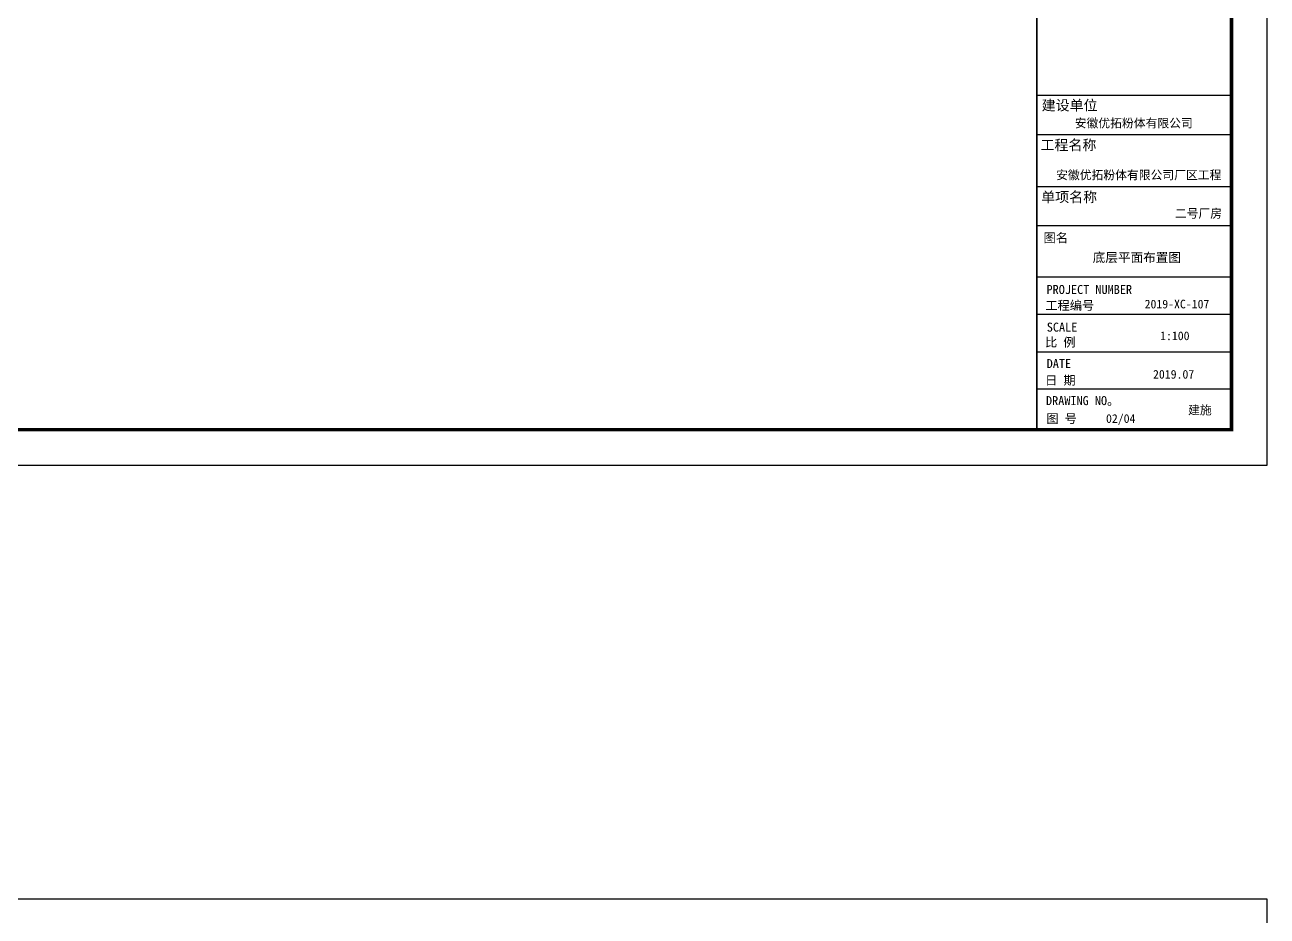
# Model space of a CAD drawing. Extents: x -17471 to 313636, y -71590 to 757901.
# Drawn here: x 91214 to 126100, y 58925 to 83962 of the extents above; entities that cross this region are included whole.
import ezdxf

# ---------------------------------------------------------------- set-up
doc = ezdxf.new("R2010")
doc.units = 0
doc.header["$LTSCALE"] = 1000
doc.header["$MEASUREMENT"] = 0
for name, color, linetype in [('PUB_TAB', 7, 'Continuous'), ('PUB_TEXT', 7, 'Continuous'), ('PUB_TITLE', 4, 'Continuous'), ('图框', 7, 'Continuous'), ('玻璃', 155, 'Continuous')]:
    doc.layers.add(name, color=color, linetype=linetype)
doc.styles.add('宋体', font='')
doc.styles.get('宋体').set_extended_font_data('SimSun')

# ---------------------------------------------------------------- blocks, each defined once
blk = doc.blocks.new('建筑图签A1')
at = {"layer": '图框', "color": 4}
for p, q in [((119632, 58400), (119632, 1000)), ((119632, 58400), (119632, 1000)), ((119632, 1000), (119632, 58400)), ((125100, 58400), (125100, 1000)), ((119632, 10396), (125079, 10396)), ((119632, 9293), (125081, 9293)), ((119632, 7832), (125100, 7832)), ((119632, 6736), (125100, 6736)), ((119632, 5297), (125100, 5297)), ((119632, 4243), (125100, 4243)), ((119632, 3191), (125100, 3191)), ((119632, 2147), (125100, 2147)), ((125100, 1000), (119632, 1000))]:
    blk.add_line(p, q, dxfattribs=at)
at = {"layer": '图框', "color": 0}
for p, q in [((119632, 10396), (125079, 10396)), ((119632, 10396), (125079, 10396)), ((119632, 5297), (125100, 5297)), ((119632, 5297), (125100, 5297))]:
    blk.add_line(p, q, dxfattribs=at)
at = {"layer": '玻璃'}
blk.add_line((119632, 42221, -1253), (119632, 1880, -4167), dxfattribs=at)
at = {"layer": 'PUB_TAB', "lineweight": -3, "style": '宋体', "width": 1.000001}
for s, height, p in [('安徽优拓粉体有限公司', 243, (120697, 9487)), ('安徽优拓粉体有限公司厂区工程', 243.02, (120174, 8031)), ('二号厂房', 243, (123508, 6952)), ('2019-XC-107', 243.02, (122659, 4407)), ('2019.07', 243, (122895, 2434)), ('建施', 243, (123880, 1429))]:
    blk.add_text(s, height=height, dxfattribs=at).set_placement(p)
at = {"layer": 'PUB_TAB', "lineweight": -3, "style": '宋体'}
blk.add_text('1:100', height=243, dxfattribs=at).set_placement((123094, 3515, -2050))
at = {"layer": '图框', "color": 4, "style": '宋体', "width": 1.000001}
for s, height, p in [('建设单位', 287.8, (119767, 9968)), ('工程名称', 287.8, (119735, 8853)), ('单项名称', 287.8, (119755, 7392)), ('图名', 252.2, (119821, 6265)), ('工程编号', 252.2, (119870, 4365)), ('SCALE', 252.2, (119911, 3755)), ('比 例', 252.2, (119862, 3331)), ('DATE', 252.2, (119909, 2730)), ('日 期', 252.2, (119862, 2263)), ('DRAWING NO。', 252.24, (119889, 1690)), ('图 号', 252.2, (119898, 1186))]:
    blk.add_text(s, height=height, dxfattribs=at).set_placement(p)
at = {"layer": '图框', "color": 0, "style": '宋体', "width": 1.000001}
blk.add_text('PROJECT NUMBER', height=252.24, dxfattribs=at).set_placement((119904, 4811))

msp = doc.modelspace()

# ---------------------------------------------------------------- linework, layer by layer
at = {"layer": 'PUB_TITLE'}
for points in [[(0, 71590.1), (126100, 71590.1), (126100, 130990.1), (0, 130990.1)], [(0, 0), (126100, 0), (126100, 59400), (0, 59400)]]:
    msp.add_lwpolyline(points, close=True, dxfattribs=at)
at = {"layer": 'PUB_TITLE', "const_width": 100}
msp.add_lwpolyline([(2500, 72590.1), (125100, 72590.1), (125100, 129990.1), (2500, 129990.1)], close=True, dxfattribs=at)

# ---------------------------------------------------------------- block references
msp.add_blockref('建筑图签A1', (0, 71590.1))

# ---------------------------------------------------------------- texts
at = {"layer": 'PUB_TAB', "lineweight": -3, "style": '宋体'}
msp.add_text('  02/04', height=243.02, dxfattribs=at).set_placement((121244.8, 72780.8, -2050))
at = {"layer": 'PUB_TEXT', "color": 6, "style": '宋体'}
msp.add_text('底层平面布置图', height=259.68, dxfattribs=at).set_placement((121201, 77298, -2050))

doc.saveas('drawing.dxf')
